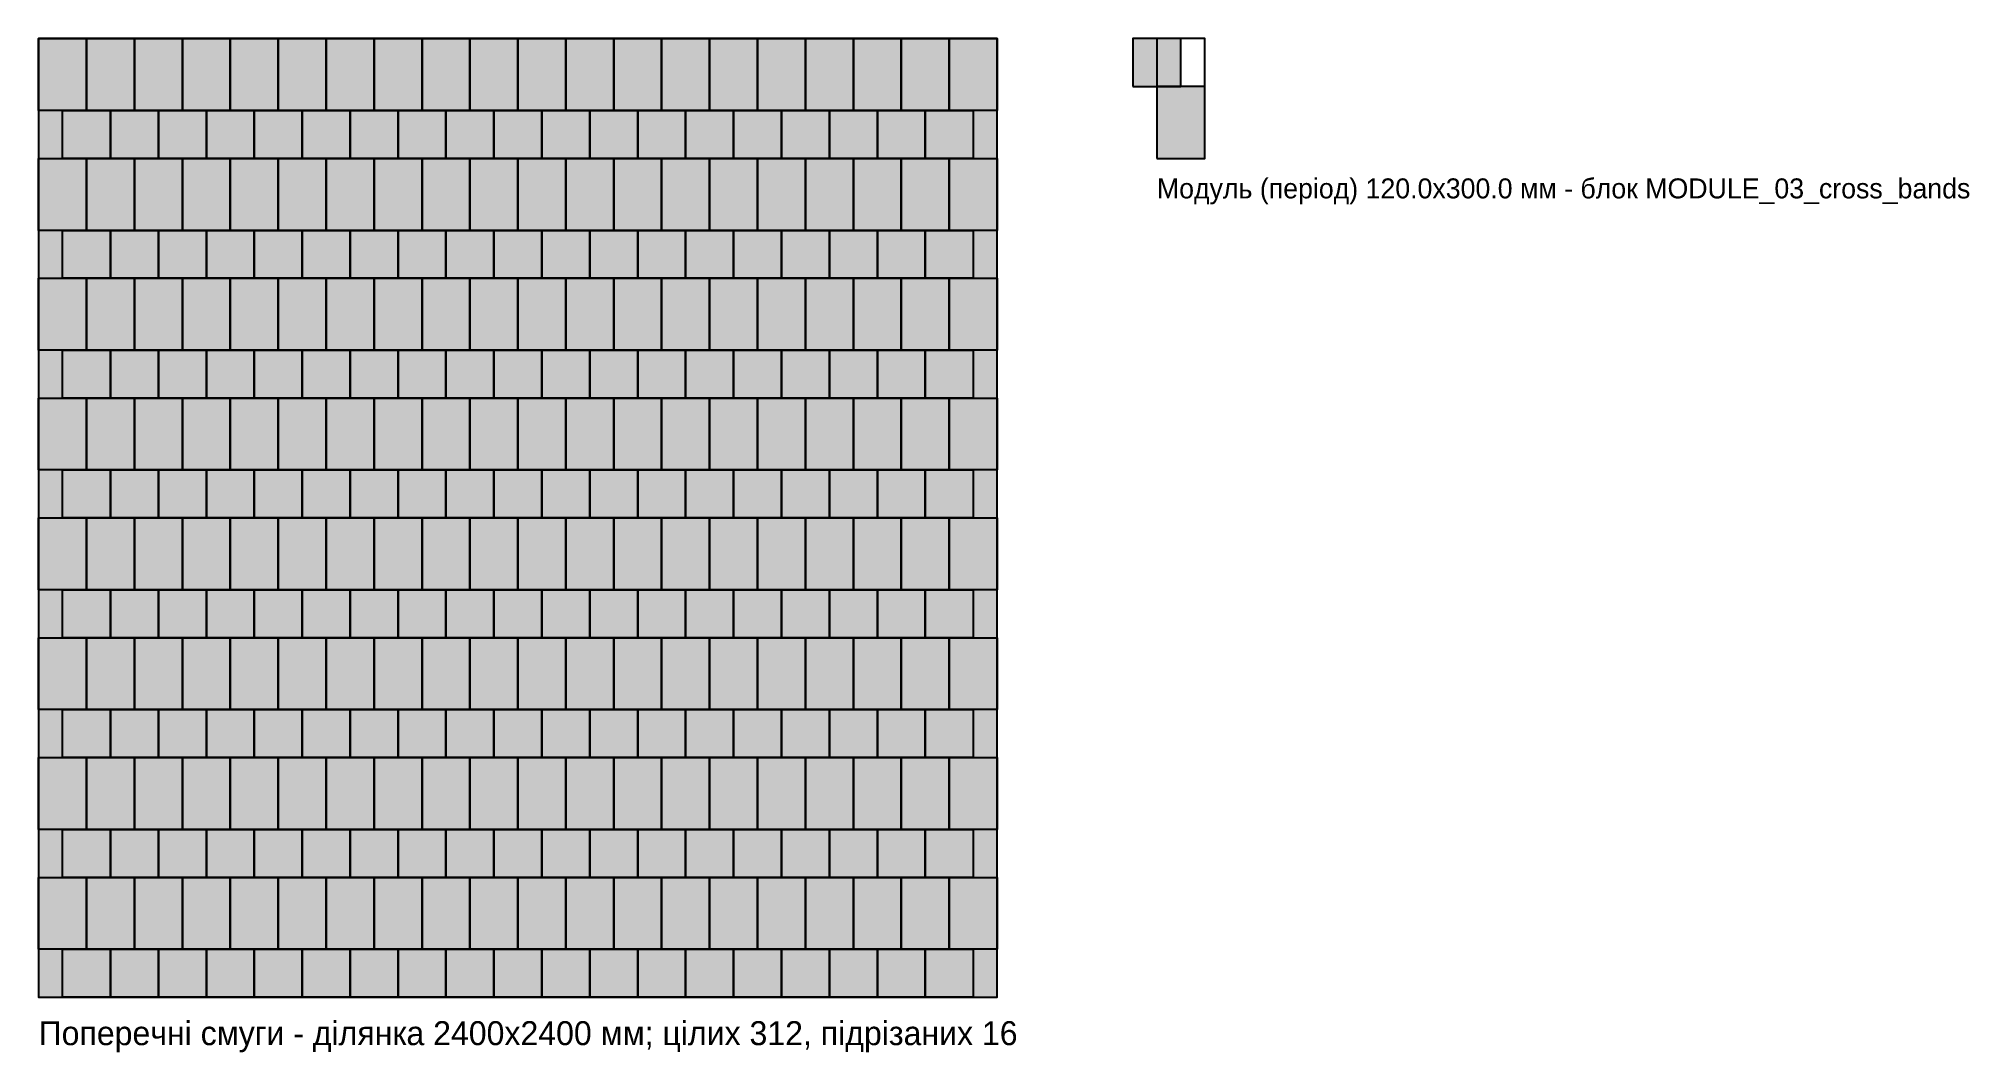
# Model space of a CAD drawing. Header units: millimetres. Extents: x 0 to 4834, y -138 to 2400.
import ezdxf

# ---------------------------------------------------------------- set-up
doc = ezdxf.new("R2010")
doc.units = ezdxf.units.MM
for name, color, linetype in [('BOUNDARY', 7, 'Continuous'), ('BRUK_120x120', 252, 'Continuous'), ('BRUK_120x120_FILL', 252, 'Continuous'), ('BRUK_180x120', 250, 'Continuous'), ('BRUK_180x120_FILL', 250, 'Continuous'), ('BRUK_CUT', 1, 'Continuous'), ('MODULE', 3, 'Continuous'), ('TEXT', 7, 'Continuous')]:
    doc.layers.add(name, color=color, linetype=linetype)

# ---------------------------------------------------------------- blocks, each defined once
blk = doc.blocks.new('MODULE_03_cross_bands')
at = {"layer": 'BRUK_120x120_FILL', "true_color": 0x9b9ea2}
blk.add_hatch(color=7, dxfattribs=at).paths.add_polyline_path([(-60, 180), (60, 180), (60, 300), (-60, 300)])
at = {"layer": 'BRUK_180x120_FILL', "true_color": 0x6c6f73}
blk.add_hatch(color=7, dxfattribs=at).paths.add_polyline_path([(0, 0), (120, 0), (120, 180), (0, 180)])
at = {"layer": 'BRUK_120x120'}
blk.add_lwpolyline([(-60, 180), (60, 180), (60, 300), (-60, 300)], close=True, dxfattribs=at)
at = {"layer": 'BRUK_180x120'}
blk.add_lwpolyline([(0, 0), (120, 0), (120, 180), (0, 180)], close=True, dxfattribs=at)
at = {"layer": 'MODULE'}
blk.add_lwpolyline([(0, 0), (120, 0), (120, 300), (0, 300)], close=True, dxfattribs=at)

msp = doc.modelspace()

# ---------------------------------------------------------------- hatches: boundary and pattern name
at = {"layer": 'BRUK_120x120_FILL', "true_color": 0x9b9ea2}
for points in [[(60, 2100), (60, 2220), (0, 2220), (0, 2100)], [(60, 2220), (180, 2220), (180, 2100), (60, 2100)], [(180, 2220), (300, 2220), (300, 2100), (180, 2100)], [(300, 2220), (420, 2220), (420, 2100), (300, 2100)], [(420, 2220), (540, 2220), (540, 2100), (420, 2100)], [(540, 2220), (660, 2220), (660, 2100), (540, 2100)], [(660, 2220), (780, 2220), (780, 2100), (660, 2100)], [(780, 2220), (900, 2220), (900, 2100), (780, 2100)], [(900, 2220), (1020, 2220), (1020, 2100), (900, 2100)], [(1020, 2220), (1140, 2220), (1140, 2100), (1020, 2100)], [(1140, 2220), (1260, 2220), (1260, 2100), (1140, 2100)], [(1260, 2220), (1380, 2220), (1380, 2100), (1260, 2100)], [(1380, 2220), (1500, 2220), (1500, 2100), (1380, 2100)], [(1500, 2220), (1620, 2220), (1620, 2100), (1500, 2100)], [(1620, 2220), (1740, 2220), (1740, 2100), (1620, 2100)], [(1740, 2220), (1860, 2220), (1860, 2100), (1740, 2100)], [(1860, 2220), (1980, 2220), (1980, 2100), (1860, 2100)], [(1980, 2220), (2100, 2220), (2100, 2100), (1980, 2100)], [(2100, 2220), (2220, 2220), (2220, 2100), (2100, 2100)], [(2220, 2220), (2340, 2220), (2340, 2100), (2220, 2100)], [(2340, 2220), (2340, 2100), (2400, 2100), (2400, 2220)], [(60, 1800), (60, 1920), (0, 1920), (0, 1800)], [(60, 1920), (180, 1920), (180, 1800), (60, 1800)], [(180, 1920), (300, 1920), (300, 1800), (180, 1800)], [(300, 1920), (420, 1920), (420, 1800), (300, 1800)], [(420, 1920), (540, 1920), (540, 1800), (420, 1800)], [(540, 1920), (660, 1920), (660, 1800), (540, 1800)], [(660, 1920), (780, 1920), (780, 1800), (660, 1800)], [(780, 1920), (900, 1920), (900, 1800), (780, 1800)], [(900, 1920), (1020, 1920), (1020, 1800), (900, 1800)], [(1020, 1920), (1140, 1920), (1140, 1800), (1020, 1800)], [(1140, 1920), (1260, 1920), (1260, 1800), (1140, 1800)], [(1260, 1920), (1380, 1920), (1380, 1800), (1260, 1800)], [(1380, 1920), (1500, 1920), (1500, 1800), (1380, 1800)], [(1500, 1920), (1620, 1920), (1620, 1800), (1500, 1800)], [(1620, 1920), (1740, 1920), (1740, 1800), (1620, 1800)], [(1740, 1920), (1860, 1920), (1860, 1800), (1740, 1800)], [(1860, 1920), (1980, 1920), (1980, 1800), (1860, 1800)], [(1980, 1920), (2100, 1920), (2100, 1800), (1980, 1800)], [(2100, 1920), (2220, 1920), (2220, 1800), (2100, 1800)], [(2220, 1920), (2340, 1920), (2340, 1800), (2220, 1800)], [(2340, 1920), (2340, 1800), (2400, 1800), (2400, 1920)], [(60, 1500), (60, 1620), (0, 1620), (0, 1500)], [(60, 1620), (180, 1620), (180, 1500), (60, 1500)], [(180, 1620), (300, 1620), (300, 1500), (180, 1500)], [(300, 1620), (420, 1620), (420, 1500), (300, 1500)], [(420, 1620), (540, 1620), (540, 1500), (420, 1500)], [(540, 1620), (660, 1620), (660, 1500), (540, 1500)], [(660, 1620), (780, 1620), (780, 1500), (660, 1500)], [(780, 1620), (900, 1620), (900, 1500), (780, 1500)], [(900, 1620), (1020, 1620), (1020, 1500), (900, 1500)], [(1020, 1620), (1140, 1620), (1140, 1500), (1020, 1500)], [(1140, 1620), (1260, 1620), (1260, 1500), (1140, 1500)], [(1260, 1620), (1380, 1620), (1380, 1500), (1260, 1500)], [(1380, 1620), (1500, 1620), (1500, 1500), (1380, 1500)], [(1500, 1620), (1620, 1620), (1620, 1500), (1500, 1500)], [(1620, 1620), (1740, 1620), (1740, 1500), (1620, 1500)], [(1740, 1620), (1860, 1620), (1860, 1500), (1740, 1500)], [(1860, 1620), (1980, 1620), (1980, 1500), (1860, 1500)], [(1980, 1620), (2100, 1620), (2100, 1500), (1980, 1500)], [(2100, 1620), (2220, 1620), (2220, 1500), (2100, 1500)], [(2220, 1620), (2340, 1620), (2340, 1500), (2220, 1500)], [(2340, 1620), (2340, 1500), (2400, 1500), (2400, 1620)], [(60, 1200), (60, 1320), (0, 1320), (0, 1200)], [(60, 1320), (180, 1320), (180, 1200), (60, 1200)], [(180, 1320), (300, 1320), (300, 1200), (180, 1200)], [(300, 1320), (420, 1320), (420, 1200), (300, 1200)], [(420, 1320), (540, 1320), (540, 1200), (420, 1200)], [(540, 1320), (660, 1320), (660, 1200), (540, 1200)], [(660, 1320), (780, 1320), (780, 1200), (660, 1200)], [(780, 1320), (900, 1320), (900, 1200), (780, 1200)], [(900, 1320), (1020, 1320), (1020, 1200), (900, 1200)], [(1020, 1320), (1140, 1320), (1140, 1200), (1020, 1200)], [(1140, 1320), (1260, 1320), (1260, 1200), (1140, 1200)], [(1260, 1320), (1380, 1320), (1380, 1200), (1260, 1200)], [(1380, 1320), (1500, 1320), (1500, 1200), (1380, 1200)], [(1500, 1320), (1620, 1320), (1620, 1200), (1500, 1200)], [(1620, 1320), (1740, 1320), (1740, 1200), (1620, 1200)], [(1740, 1320), (1860, 1320), (1860, 1200), (1740, 1200)], [(1860, 1320), (1980, 1320), (1980, 1200), (1860, 1200)], [(1980, 1320), (2100, 1320), (2100, 1200), (1980, 1200)], [(2100, 1320), (2220, 1320), (2220, 1200), (2100, 1200)], [(2220, 1320), (2340, 1320), (2340, 1200), (2220, 1200)], [(2340, 1320), (2340, 1200), (2400, 1200), (2400, 1320)], [(60, 900), (60, 1020), (0, 1020), (0, 900)], [(60, 1020), (180, 1020), (180, 900), (60, 900)], [(180, 1020), (300, 1020), (300, 900), (180, 900)], [(300, 1020), (420, 1020), (420, 900), (300, 900)], [(420, 1020), (540, 1020), (540, 900), (420, 900)], [(540, 1020), (660, 1020), (660, 900), (540, 900)], [(660, 1020), (780, 1020), (780, 900), (660, 900)], [(780, 1020), (900, 1020), (900, 900), (780, 900)], [(900, 1020), (1020, 1020), (1020, 900), (900, 900)], [(1020, 1020), (1140, 1020), (1140, 900), (1020, 900)], [(1140, 1020), (1260, 1020), (1260, 900), (1140, 900)], [(1260, 1020), (1380, 1020), (1380, 900), (1260, 900)], [(1380, 1020), (1500, 1020), (1500, 900), (1380, 900)], [(1500, 1020), (1620, 1020), (1620, 900), (1500, 900)], [(1620, 1020), (1740, 1020), (1740, 900), (1620, 900)], [(1740, 1020), (1860, 1020), (1860, 900), (1740, 900)], [(1860, 1020), (1980, 1020), (1980, 900), (1860, 900)], [(1980, 1020), (2100, 1020), (2100, 900), (1980, 900)], [(2100, 1020), (2220, 1020), (2220, 900), (2100, 900)], [(2220, 1020), (2340, 1020), (2340, 900), (2220, 900)], [(2340, 1020), (2340, 900), (2400, 900), (2400, 1020)], [(60, 600), (60, 720), (0, 720), (0, 600)], [(60, 720), (180, 720), (180, 600), (60, 600)], [(180, 720), (300, 720), (300, 600), (180, 600)], [(300, 720), (420, 720), (420, 600), (300, 600)], [(420, 720), (540, 720), (540, 600), (420, 600)], [(540, 720), (660, 720), (660, 600), (540, 600)], [(660, 720), (780, 720), (780, 600), (660, 600)], [(780, 720), (900, 720), (900, 600), (780, 600)], [(900, 720), (1020, 720), (1020, 600), (900, 600)], [(1020, 720), (1140, 720), (1140, 600), (1020, 600)], [(1140, 720), (1260, 720), (1260, 600), (1140, 600)], [(1260, 720), (1380, 720), (1380, 600), (1260, 600)], [(1380, 720), (1500, 720), (1500, 600), (1380, 600)], [(1500, 720), (1620, 720), (1620, 600), (1500, 600)], [(1620, 720), (1740, 720), (1740, 600), (1620, 600)], [(1740, 720), (1860, 720), (1860, 600), (1740, 600)], [(1860, 720), (1980, 720), (1980, 600), (1860, 600)], [(1980, 720), (2100, 720), (2100, 600), (1980, 600)], [(2100, 720), (2220, 720), (2220, 600), (2100, 600)], [(2220, 720), (2340, 720), (2340, 600), (2220, 600)], [(2340, 720), (2340, 600), (2400, 600), (2400, 720)], [(60, 300), (60, 420), (0, 420), (0, 300)], [(60, 420), (180, 420), (180, 300), (60, 300)], [(180, 420), (300, 420), (300, 300), (180, 300)], [(300, 420), (420, 420), (420, 300), (300, 300)], [(420, 420), (540, 420), (540, 300), (420, 300)], [(540, 420), (660, 420), (660, 300), (540, 300)], [(660, 420), (780, 420), (780, 300), (660, 300)], [(780, 420), (900, 420), (900, 300), (780, 300)], [(900, 420), (1020, 420), (1020, 300), (900, 300)], [(1020, 420), (1140, 420), (1140, 300), (1020, 300)], [(1140, 420), (1260, 420), (1260, 300), (1140, 300)], [(1260, 420), (1380, 420), (1380, 300), (1260, 300)], [(1380, 420), (1500, 420), (1500, 300), (1380, 300)], [(1500, 420), (1620, 420), (1620, 300), (1500, 300)], [(1620, 420), (1740, 420), (1740, 300), (1620, 300)], [(1740, 420), (1860, 420), (1860, 300), (1740, 300)], [(1860, 420), (1980, 420), (1980, 300), (1860, 300)], [(1980, 420), (2100, 420), (2100, 300), (1980, 300)], [(2100, 420), (2220, 420), (2220, 300), (2100, 300)], [(2220, 420), (2340, 420), (2340, 300), (2220, 300)], [(2340, 420), (2340, 300), (2400, 300), (2400, 420)], [(60, 120), (0, 120), (0, 0), (60, 0)], [(60, 120), (180, 120), (180, 0), (60, 0)], [(180, 120), (300, 120), (300, 0), (180, 0)], [(300, 120), (420, 120), (420, 0), (300, 0)], [(420, 120), (540, 120), (540, 0), (420, 0)], [(540, 120), (660, 120), (660, 0), (540, 0)], [(660, 120), (780, 120), (780, 0), (660, 0)], [(780, 120), (900, 120), (900, 0), (780, 0)], [(900, 120), (1020, 120), (1020, 0), (900, 0)], [(1020, 120), (1140, 120), (1140, 0), (1020, 0)], [(1140, 120), (1260, 120), (1260, 0), (1140, 0)], [(1260, 120), (1380, 120), (1380, 0), (1260, 0)], [(1380, 120), (1500, 120), (1500, 0), (1380, 0)], [(1500, 120), (1620, 120), (1620, 0), (1500, 0)], [(1620, 120), (1740, 120), (1740, 0), (1620, 0)], [(1740, 120), (1860, 120), (1860, 0), (1740, 0)], [(1860, 120), (1980, 120), (1980, 0), (1860, 0)], [(1980, 120), (2100, 120), (2100, 0), (1980, 0)], [(2100, 120), (2220, 120), (2220, 0), (2100, 0)], [(2220, 120), (2340, 120), (2340, 0), (2220, 0)], [(2340, 120), (2340, 0), (2400, 0), (2400, 120)]]:
    msp.add_hatch(color=7, dxfattribs=at).paths.add_polyline_path(points)
at = {"layer": 'BRUK_180x120_FILL', "true_color": 0x6c6f73}
for points in [[(0, 2400), (120, 2400), (120, 2220), (0, 2220)], [(120, 2400), (240, 2400), (240, 2220), (120, 2220)], [(240, 2400), (360, 2400), (360, 2220), (240, 2220)], [(360, 2400), (480, 2400), (480, 2220), (360, 2220)], [(480, 2400), (600, 2400), (600, 2220), (480, 2220)], [(600, 2400), (720, 2400), (720, 2220), (600, 2220)], [(720, 2400), (840, 2400), (840, 2220), (720, 2220)], [(840, 2400), (960, 2400), (960, 2220), (840, 2220)], [(960, 2400), (1080, 2400), (1080, 2220), (960, 2220)], [(1080, 2400), (1200, 2400), (1200, 2220), (1080, 2220)], [(1200, 2400), (1320, 2400), (1320, 2220), (1200, 2220)], [(1320, 2400), (1440, 2400), (1440, 2220), (1320, 2220)], [(1440, 2400), (1560, 2400), (1560, 2220), (1440, 2220)], [(1560, 2400), (1680, 2400), (1680, 2220), (1560, 2220)], [(1680, 2400), (1800, 2400), (1800, 2220), (1680, 2220)], [(1800, 2400), (1920, 2400), (1920, 2220), (1800, 2220)], [(1920, 2400), (2040, 2400), (2040, 2220), (1920, 2220)], [(2040, 2400), (2160, 2400), (2160, 2220), (2040, 2220)], [(2160, 2400), (2280, 2400), (2280, 2220), (2160, 2220)], [(2280, 2400), (2400, 2400), (2400, 2220), (2280, 2220)], [(0, 2100), (120, 2100), (120, 1920), (0, 1920)], [(120, 2100), (240, 2100), (240, 1920), (120, 1920)], [(240, 2100), (360, 2100), (360, 1920), (240, 1920)], [(360, 2100), (480, 2100), (480, 1920), (360, 1920)], [(480, 2100), (600, 2100), (600, 1920), (480, 1920)], [(600, 2100), (720, 2100), (720, 1920), (600, 1920)], [(720, 2100), (840, 2100), (840, 1920), (720, 1920)], [(840, 2100), (960, 2100), (960, 1920), (840, 1920)], [(960, 2100), (1080, 2100), (1080, 1920), (960, 1920)], [(1080, 2100), (1200, 2100), (1200, 1920), (1080, 1920)], [(1200, 2100), (1320, 2100), (1320, 1920), (1200, 1920)], [(1320, 2100), (1440, 2100), (1440, 1920), (1320, 1920)], [(1440, 2100), (1560, 2100), (1560, 1920), (1440, 1920)], [(1560, 2100), (1680, 2100), (1680, 1920), (1560, 1920)], [(1680, 2100), (1800, 2100), (1800, 1920), (1680, 1920)], [(1800, 2100), (1920, 2100), (1920, 1920), (1800, 1920)], [(1920, 2100), (2040, 2100), (2040, 1920), (1920, 1920)], [(2040, 2100), (2160, 2100), (2160, 1920), (2040, 1920)], [(2160, 2100), (2280, 2100), (2280, 1920), (2160, 1920)], [(2280, 2100), (2400, 2100), (2400, 1920), (2280, 1920)], [(0, 1800), (120, 1800), (120, 1620), (0, 1620)], [(120, 1800), (240, 1800), (240, 1620), (120, 1620)], [(240, 1800), (360, 1800), (360, 1620), (240, 1620)], [(360, 1800), (480, 1800), (480, 1620), (360, 1620)], [(480, 1800), (600, 1800), (600, 1620), (480, 1620)], [(600, 1800), (720, 1800), (720, 1620), (600, 1620)], [(720, 1800), (840, 1800), (840, 1620), (720, 1620)], [(840, 1800), (960, 1800), (960, 1620), (840, 1620)], [(960, 1800), (1080, 1800), (1080, 1620), (960, 1620)], [(1080, 1800), (1200, 1800), (1200, 1620), (1080, 1620)], [(1200, 1800), (1320, 1800), (1320, 1620), (1200, 1620)], [(1320, 1800), (1440, 1800), (1440, 1620), (1320, 1620)], [(1440, 1800), (1560, 1800), (1560, 1620), (1440, 1620)], [(1560, 1800), (1680, 1800), (1680, 1620), (1560, 1620)], [(1680, 1800), (1800, 1800), (1800, 1620), (1680, 1620)], [(1800, 1800), (1920, 1800), (1920, 1620), (1800, 1620)], [(1920, 1800), (2040, 1800), (2040, 1620), (1920, 1620)], [(2040, 1800), (2160, 1800), (2160, 1620), (2040, 1620)], [(2160, 1800), (2280, 1800), (2280, 1620), (2160, 1620)], [(2280, 1800), (2400, 1800), (2400, 1620), (2280, 1620)], [(0, 1500), (120, 1500), (120, 1320), (0, 1320)], [(120, 1500), (240, 1500), (240, 1320), (120, 1320)], [(240, 1500), (360, 1500), (360, 1320), (240, 1320)], [(360, 1500), (480, 1500), (480, 1320), (360, 1320)], [(480, 1500), (600, 1500), (600, 1320), (480, 1320)], [(600, 1500), (720, 1500), (720, 1320), (600, 1320)], [(720, 1500), (840, 1500), (840, 1320), (720, 1320)], [(840, 1500), (960, 1500), (960, 1320), (840, 1320)], [(960, 1500), (1080, 1500), (1080, 1320), (960, 1320)], [(1080, 1500), (1200, 1500), (1200, 1320), (1080, 1320)], [(1200, 1500), (1320, 1500), (1320, 1320), (1200, 1320)], [(1320, 1500), (1440, 1500), (1440, 1320), (1320, 1320)], [(1440, 1500), (1560, 1500), (1560, 1320), (1440, 1320)], [(1560, 1500), (1680, 1500), (1680, 1320), (1560, 1320)], [(1680, 1500), (1800, 1500), (1800, 1320), (1680, 1320)], [(1800, 1500), (1920, 1500), (1920, 1320), (1800, 1320)], [(1920, 1500), (2040, 1500), (2040, 1320), (1920, 1320)], [(2040, 1500), (2160, 1500), (2160, 1320), (2040, 1320)], [(2160, 1500), (2280, 1500), (2280, 1320), (2160, 1320)], [(2280, 1500), (2400, 1500), (2400, 1320), (2280, 1320)], [(0, 1200), (120, 1200), (120, 1020), (0, 1020)], [(120, 1200), (240, 1200), (240, 1020), (120, 1020)], [(240, 1200), (360, 1200), (360, 1020), (240, 1020)], [(360, 1200), (480, 1200), (480, 1020), (360, 1020)], [(480, 1200), (600, 1200), (600, 1020), (480, 1020)], [(600, 1200), (720, 1200), (720, 1020), (600, 1020)], [(720, 1200), (840, 1200), (840, 1020), (720, 1020)], [(840, 1200), (960, 1200), (960, 1020), (840, 1020)], [(960, 1200), (1080, 1200), (1080, 1020), (960, 1020)], [(1080, 1200), (1200, 1200), (1200, 1020), (1080, 1020)], [(1200, 1200), (1320, 1200), (1320, 1020), (1200, 1020)], [(1320, 1200), (1440, 1200), (1440, 1020), (1320, 1020)], [(1440, 1200), (1560, 1200), (1560, 1020), (1440, 1020)], [(1560, 1200), (1680, 1200), (1680, 1020), (1560, 1020)], [(1680, 1200), (1800, 1200), (1800, 1020), (1680, 1020)], [(1800, 1200), (1920, 1200), (1920, 1020), (1800, 1020)], [(1920, 1200), (2040, 1200), (2040, 1020), (1920, 1020)], [(2040, 1200), (2160, 1200), (2160, 1020), (2040, 1020)], [(2160, 1200), (2280, 1200), (2280, 1020), (2160, 1020)], [(2280, 1200), (2400, 1200), (2400, 1020), (2280, 1020)], [(0, 900), (120, 900), (120, 720), (0, 720)], [(120, 900), (240, 900), (240, 720), (120, 720)], [(240, 900), (360, 900), (360, 720), (240, 720)], [(360, 900), (480, 900), (480, 720), (360, 720)], [(480, 900), (600, 900), (600, 720), (480, 720)], [(600, 900), (720, 900), (720, 720), (600, 720)], [(720, 900), (840, 900), (840, 720), (720, 720)], [(840, 900), (960, 900), (960, 720), (840, 720)], [(960, 900), (1080, 900), (1080, 720), (960, 720)], [(1080, 900), (1200, 900), (1200, 720), (1080, 720)], [(1200, 900), (1320, 900), (1320, 720), (1200, 720)], [(1320, 900), (1440, 900), (1440, 720), (1320, 720)], [(1440, 900), (1560, 900), (1560, 720), (1440, 720)], [(1560, 900), (1680, 900), (1680, 720), (1560, 720)], [(1680, 900), (1800, 900), (1800, 720), (1680, 720)], [(1800, 900), (1920, 900), (1920, 720), (1800, 720)], [(1920, 900), (2040, 900), (2040, 720), (1920, 720)], [(2040, 900), (2160, 900), (2160, 720), (2040, 720)], [(2160, 900), (2280, 900), (2280, 720), (2160, 720)], [(2280, 900), (2400, 900), (2400, 720), (2280, 720)], [(0, 600), (120, 600), (120, 420), (0, 420)], [(120, 600), (240, 600), (240, 420), (120, 420)], [(240, 600), (360, 600), (360, 420), (240, 420)], [(360, 600), (480, 600), (480, 420), (360, 420)], [(480, 600), (600, 600), (600, 420), (480, 420)], [(600, 600), (720, 600), (720, 420), (600, 420)], [(720, 600), (840, 600), (840, 420), (720, 420)], [(840, 600), (960, 600), (960, 420), (840, 420)], [(960, 600), (1080, 600), (1080, 420), (960, 420)], [(1080, 600), (1200, 600), (1200, 420), (1080, 420)], [(1200, 600), (1320, 600), (1320, 420), (1200, 420)], [(1320, 600), (1440, 600), (1440, 420), (1320, 420)], [(1440, 600), (1560, 600), (1560, 420), (1440, 420)], [(1560, 600), (1680, 600), (1680, 420), (1560, 420)], [(1680, 600), (1800, 600), (1800, 420), (1680, 420)], [(1800, 600), (1920, 600), (1920, 420), (1800, 420)], [(1920, 600), (2040, 600), (2040, 420), (1920, 420)], [(2040, 600), (2160, 600), (2160, 420), (2040, 420)], [(2160, 600), (2280, 600), (2280, 420), (2160, 420)], [(2280, 600), (2400, 600), (2400, 420), (2280, 420)], [(0, 300), (120, 300), (120, 120), (0, 120)], [(120, 300), (240, 300), (240, 120), (120, 120)], [(240, 300), (360, 300), (360, 120), (240, 120)], [(360, 300), (480, 300), (480, 120), (360, 120)], [(480, 300), (600, 300), (600, 120), (480, 120)], [(600, 300), (720, 300), (720, 120), (600, 120)], [(720, 300), (840, 300), (840, 120), (720, 120)], [(840, 300), (960, 300), (960, 120), (840, 120)], [(960, 300), (1080, 300), (1080, 120), (960, 120)], [(1080, 300), (1200, 300), (1200, 120), (1080, 120)], [(1200, 300), (1320, 300), (1320, 120), (1200, 120)], [(1320, 300), (1440, 300), (1440, 120), (1320, 120)], [(1440, 300), (1560, 300), (1560, 120), (1440, 120)], [(1560, 300), (1680, 300), (1680, 120), (1560, 120)], [(1680, 300), (1800, 300), (1800, 120), (1680, 120)], [(1800, 300), (1920, 300), (1920, 120), (1800, 120)], [(1920, 300), (2040, 300), (2040, 120), (1920, 120)], [(2040, 300), (2160, 300), (2160, 120), (2040, 120)], [(2160, 300), (2280, 300), (2280, 120), (2160, 120)], [(2280, 300), (2400, 300), (2400, 120), (2280, 120)]]:
    msp.add_hatch(color=7, dxfattribs=at).paths.add_polyline_path(points)

# ---------------------------------------------------------------- linework, layer by layer
at = {"layer": 'BOUNDARY'}
msp.add_lwpolyline([(0, 0), (2400, 0), (2400, 2400), (0, 2400)], close=True, dxfattribs=at)
at = {"layer": 'BRUK_120x120'}
for points in [[(60, 2220), (180, 2220), (180, 2100), (60, 2100)], [(180, 2220), (300, 2220), (300, 2100), (180, 2100)], [(300, 2220), (420, 2220), (420, 2100), (300, 2100)], [(420, 2220), (540, 2220), (540, 2100), (420, 2100)], [(540, 2220), (660, 2220), (660, 2100), (540, 2100)], [(660, 2220), (780, 2220), (780, 2100), (660, 2100)], [(780, 2220), (900, 2220), (900, 2100), (780, 2100)], [(900, 2220), (1020, 2220), (1020, 2100), (900, 2100)], [(1020, 2220), (1140, 2220), (1140, 2100), (1020, 2100)], [(1140, 2220), (1260, 2220), (1260, 2100), (1140, 2100)], [(1260, 2220), (1380, 2220), (1380, 2100), (1260, 2100)], [(1380, 2220), (1500, 2220), (1500, 2100), (1380, 2100)], [(1500, 2220), (1620, 2220), (1620, 2100), (1500, 2100)], [(1620, 2220), (1740, 2220), (1740, 2100), (1620, 2100)], [(1740, 2220), (1860, 2220), (1860, 2100), (1740, 2100)], [(1860, 2220), (1980, 2220), (1980, 2100), (1860, 2100)], [(1980, 2220), (2100, 2220), (2100, 2100), (1980, 2100)], [(2100, 2220), (2220, 2220), (2220, 2100), (2100, 2100)], [(2220, 2220), (2340, 2220), (2340, 2100), (2220, 2100)], [(60, 1920), (180, 1920), (180, 1800), (60, 1800)], [(180, 1920), (300, 1920), (300, 1800), (180, 1800)], [(300, 1920), (420, 1920), (420, 1800), (300, 1800)], [(420, 1920), (540, 1920), (540, 1800), (420, 1800)], [(540, 1920), (660, 1920), (660, 1800), (540, 1800)], [(660, 1920), (780, 1920), (780, 1800), (660, 1800)], [(780, 1920), (900, 1920), (900, 1800), (780, 1800)], [(900, 1920), (1020, 1920), (1020, 1800), (900, 1800)], [(1020, 1920), (1140, 1920), (1140, 1800), (1020, 1800)], [(1140, 1920), (1260, 1920), (1260, 1800), (1140, 1800)], [(1260, 1920), (1380, 1920), (1380, 1800), (1260, 1800)], [(1380, 1920), (1500, 1920), (1500, 1800), (1380, 1800)], [(1500, 1920), (1620, 1920), (1620, 1800), (1500, 1800)], [(1620, 1920), (1740, 1920), (1740, 1800), (1620, 1800)], [(1740, 1920), (1860, 1920), (1860, 1800), (1740, 1800)], [(1860, 1920), (1980, 1920), (1980, 1800), (1860, 1800)], [(1980, 1920), (2100, 1920), (2100, 1800), (1980, 1800)], [(2100, 1920), (2220, 1920), (2220, 1800), (2100, 1800)], [(2220, 1920), (2340, 1920), (2340, 1800), (2220, 1800)], [(60, 1620), (180, 1620), (180, 1500), (60, 1500)], [(180, 1620), (300, 1620), (300, 1500), (180, 1500)], [(300, 1620), (420, 1620), (420, 1500), (300, 1500)], [(420, 1620), (540, 1620), (540, 1500), (420, 1500)], [(540, 1620), (660, 1620), (660, 1500), (540, 1500)], [(660, 1620), (780, 1620), (780, 1500), (660, 1500)], [(780, 1620), (900, 1620), (900, 1500), (780, 1500)], [(900, 1620), (1020, 1620), (1020, 1500), (900, 1500)], [(1020, 1620), (1140, 1620), (1140, 1500), (1020, 1500)], [(1140, 1620), (1260, 1620), (1260, 1500), (1140, 1500)], [(1260, 1620), (1380, 1620), (1380, 1500), (1260, 1500)], [(1380, 1620), (1500, 1620), (1500, 1500), (1380, 1500)], [(1500, 1620), (1620, 1620), (1620, 1500), (1500, 1500)], [(1620, 1620), (1740, 1620), (1740, 1500), (1620, 1500)], [(1740, 1620), (1860, 1620), (1860, 1500), (1740, 1500)], [(1860, 1620), (1980, 1620), (1980, 1500), (1860, 1500)], [(1980, 1620), (2100, 1620), (2100, 1500), (1980, 1500)], [(2100, 1620), (2220, 1620), (2220, 1500), (2100, 1500)], [(2220, 1620), (2340, 1620), (2340, 1500), (2220, 1500)], [(60, 1320), (180, 1320), (180, 1200), (60, 1200)], [(180, 1320), (300, 1320), (300, 1200), (180, 1200)], [(300, 1320), (420, 1320), (420, 1200), (300, 1200)], [(420, 1320), (540, 1320), (540, 1200), (420, 1200)], [(540, 1320), (660, 1320), (660, 1200), (540, 1200)], [(660, 1320), (780, 1320), (780, 1200), (660, 1200)], [(780, 1320), (900, 1320), (900, 1200), (780, 1200)], [(900, 1320), (1020, 1320), (1020, 1200), (900, 1200)], [(1020, 1320), (1140, 1320), (1140, 1200), (1020, 1200)], [(1140, 1320), (1260, 1320), (1260, 1200), (1140, 1200)], [(1260, 1320), (1380, 1320), (1380, 1200), (1260, 1200)], [(1380, 1320), (1500, 1320), (1500, 1200), (1380, 1200)], [(1500, 1320), (1620, 1320), (1620, 1200), (1500, 1200)], [(1620, 1320), (1740, 1320), (1740, 1200), (1620, 1200)], [(1740, 1320), (1860, 1320), (1860, 1200), (1740, 1200)], [(1860, 1320), (1980, 1320), (1980, 1200), (1860, 1200)], [(1980, 1320), (2100, 1320), (2100, 1200), (1980, 1200)], [(2100, 1320), (2220, 1320), (2220, 1200), (2100, 1200)], [(2220, 1320), (2340, 1320), (2340, 1200), (2220, 1200)], [(60, 1020), (180, 1020), (180, 900), (60, 900)], [(180, 1020), (300, 1020), (300, 900), (180, 900)], [(300, 1020), (420, 1020), (420, 900), (300, 900)], [(420, 1020), (540, 1020), (540, 900), (420, 900)], [(540, 1020), (660, 1020), (660, 900), (540, 900)], [(660, 1020), (780, 1020), (780, 900), (660, 900)], [(780, 1020), (900, 1020), (900, 900), (780, 900)], [(900, 1020), (1020, 1020), (1020, 900), (900, 900)], [(1020, 1020), (1140, 1020), (1140, 900), (1020, 900)], [(1140, 1020), (1260, 1020), (1260, 900), (1140, 900)], [(1260, 1020), (1380, 1020), (1380, 900), (1260, 900)], [(1380, 1020), (1500, 1020), (1500, 900), (1380, 900)], [(1500, 1020), (1620, 1020), (1620, 900), (1500, 900)], [(1620, 1020), (1740, 1020), (1740, 900), (1620, 900)], [(1740, 1020), (1860, 1020), (1860, 900), (1740, 900)], [(1860, 1020), (1980, 1020), (1980, 900), (1860, 900)], [(1980, 1020), (2100, 1020), (2100, 900), (1980, 900)], [(2100, 1020), (2220, 1020), (2220, 900), (2100, 900)], [(2220, 1020), (2340, 1020), (2340, 900), (2220, 900)], [(60, 720), (180, 720), (180, 600), (60, 600)], [(180, 720), (300, 720), (300, 600), (180, 600)], [(300, 720), (420, 720), (420, 600), (300, 600)], [(420, 720), (540, 720), (540, 600), (420, 600)], [(540, 720), (660, 720), (660, 600), (540, 600)], [(660, 720), (780, 720), (780, 600), (660, 600)], [(780, 720), (900, 720), (900, 600), (780, 600)], [(900, 720), (1020, 720), (1020, 600), (900, 600)], [(1020, 720), (1140, 720), (1140, 600), (1020, 600)], [(1140, 720), (1260, 720), (1260, 600), (1140, 600)], [(1260, 720), (1380, 720), (1380, 600), (1260, 600)], [(1380, 720), (1500, 720), (1500, 600), (1380, 600)], [(1500, 720), (1620, 720), (1620, 600), (1500, 600)], [(1620, 720), (1740, 720), (1740, 600), (1620, 600)], [(1740, 720), (1860, 720), (1860, 600), (1740, 600)], [(1860, 720), (1980, 720), (1980, 600), (1860, 600)], [(1980, 720), (2100, 720), (2100, 600), (1980, 600)], [(2100, 720), (2220, 720), (2220, 600), (2100, 600)], [(2220, 720), (2340, 720), (2340, 600), (2220, 600)], [(60, 420), (180, 420), (180, 300), (60, 300)], [(180, 420), (300, 420), (300, 300), (180, 300)], [(300, 420), (420, 420), (420, 300), (300, 300)], [(420, 420), (540, 420), (540, 300), (420, 300)], [(540, 420), (660, 420), (660, 300), (540, 300)], [(660, 420), (780, 420), (780, 300), (660, 300)], [(780, 420), (900, 420), (900, 300), (780, 300)], [(900, 420), (1020, 420), (1020, 300), (900, 300)], [(1020, 420), (1140, 420), (1140, 300), (1020, 300)], [(1140, 420), (1260, 420), (1260, 300), (1140, 300)], [(1260, 420), (1380, 420), (1380, 300), (1260, 300)], [(1380, 420), (1500, 420), (1500, 300), (1380, 300)], [(1500, 420), (1620, 420), (1620, 300), (1500, 300)], [(1620, 420), (1740, 420), (1740, 300), (1620, 300)], [(1740, 420), (1860, 420), (1860, 300), (1740, 300)], [(1860, 420), (1980, 420), (1980, 300), (1860, 300)], [(1980, 420), (2100, 420), (2100, 300), (1980, 300)], [(2100, 420), (2220, 420), (2220, 300), (2100, 300)], [(2220, 420), (2340, 420), (2340, 300), (2220, 300)], [(60, 120), (180, 120), (180, 0), (60, 0)], [(180, 120), (300, 120), (300, 0), (180, 0)], [(300, 120), (420, 120), (420, 0), (300, 0)], [(420, 120), (540, 120), (540, 0), (420, 0)], [(540, 120), (660, 120), (660, 0), (540, 0)], [(660, 120), (780, 120), (780, 0), (660, 0)], [(780, 120), (900, 120), (900, 0), (780, 0)], [(900, 120), (1020, 120), (1020, 0), (900, 0)], [(1020, 120), (1140, 120), (1140, 0), (1020, 0)], [(1140, 120), (1260, 120), (1260, 0), (1140, 0)], [(1260, 120), (1380, 120), (1380, 0), (1260, 0)], [(1380, 120), (1500, 120), (1500, 0), (1380, 0)], [(1500, 120), (1620, 120), (1620, 0), (1500, 0)], [(1620, 120), (1740, 120), (1740, 0), (1620, 0)], [(1740, 120), (1860, 120), (1860, 0), (1740, 0)], [(1860, 120), (1980, 120), (1980, 0), (1860, 0)], [(1980, 120), (2100, 120), (2100, 0), (1980, 0)], [(2100, 120), (2220, 120), (2220, 0), (2100, 0)], [(2220, 120), (2340, 120), (2340, 0), (2220, 0)]]:
    msp.add_lwpolyline(points, close=True, dxfattribs=at)
at = {"layer": 'BRUK_180x120'}
for points in [[(0, 2400), (120, 2400), (120, 2220), (0, 2220)], [(120, 2400), (240, 2400), (240, 2220), (120, 2220)], [(240, 2400), (360, 2400), (360, 2220), (240, 2220)], [(360, 2400), (480, 2400), (480, 2220), (360, 2220)], [(480, 2400), (600, 2400), (600, 2220), (480, 2220)], [(600, 2400), (720, 2400), (720, 2220), (600, 2220)], [(720, 2400), (840, 2400), (840, 2220), (720, 2220)], [(840, 2400), (960, 2400), (960, 2220), (840, 2220)], [(960, 2400), (1080, 2400), (1080, 2220), (960, 2220)], [(1080, 2400), (1200, 2400), (1200, 2220), (1080, 2220)], [(1200, 2400), (1320, 2400), (1320, 2220), (1200, 2220)], [(1320, 2400), (1440, 2400), (1440, 2220), (1320, 2220)], [(1440, 2400), (1560, 2400), (1560, 2220), (1440, 2220)], [(1560, 2400), (1680, 2400), (1680, 2220), (1560, 2220)], [(1680, 2400), (1800, 2400), (1800, 2220), (1680, 2220)], [(1800, 2400), (1920, 2400), (1920, 2220), (1800, 2220)], [(1920, 2400), (2040, 2400), (2040, 2220), (1920, 2220)], [(2040, 2400), (2160, 2400), (2160, 2220), (2040, 2220)], [(2160, 2400), (2280, 2400), (2280, 2220), (2160, 2220)], [(2280, 2400), (2400, 2400), (2400, 2220), (2280, 2220)], [(0, 2100), (120, 2100), (120, 1920), (0, 1920)], [(120, 2100), (240, 2100), (240, 1920), (120, 1920)], [(240, 2100), (360, 2100), (360, 1920), (240, 1920)], [(360, 2100), (480, 2100), (480, 1920), (360, 1920)], [(480, 2100), (600, 2100), (600, 1920), (480, 1920)], [(600, 2100), (720, 2100), (720, 1920), (600, 1920)], [(720, 2100), (840, 2100), (840, 1920), (720, 1920)], [(840, 2100), (960, 2100), (960, 1920), (840, 1920)], [(960, 2100), (1080, 2100), (1080, 1920), (960, 1920)], [(1080, 2100), (1200, 2100), (1200, 1920), (1080, 1920)], [(1200, 2100), (1320, 2100), (1320, 1920), (1200, 1920)], [(1320, 2100), (1440, 2100), (1440, 1920), (1320, 1920)], [(1440, 2100), (1560, 2100), (1560, 1920), (1440, 1920)], [(1560, 2100), (1680, 2100), (1680, 1920), (1560, 1920)], [(1680, 2100), (1800, 2100), (1800, 1920), (1680, 1920)], [(1800, 2100), (1920, 2100), (1920, 1920), (1800, 1920)], [(1920, 2100), (2040, 2100), (2040, 1920), (1920, 1920)], [(2040, 2100), (2160, 2100), (2160, 1920), (2040, 1920)], [(2160, 2100), (2280, 2100), (2280, 1920), (2160, 1920)], [(2280, 2100), (2400, 2100), (2400, 1920), (2280, 1920)], [(0, 1800), (120, 1800), (120, 1620), (0, 1620)], [(120, 1800), (240, 1800), (240, 1620), (120, 1620)], [(240, 1800), (360, 1800), (360, 1620), (240, 1620)], [(360, 1800), (480, 1800), (480, 1620), (360, 1620)], [(480, 1800), (600, 1800), (600, 1620), (480, 1620)], [(600, 1800), (720, 1800), (720, 1620), (600, 1620)], [(720, 1800), (840, 1800), (840, 1620), (720, 1620)], [(840, 1800), (960, 1800), (960, 1620), (840, 1620)], [(960, 1800), (1080, 1800), (1080, 1620), (960, 1620)], [(1080, 1800), (1200, 1800), (1200, 1620), (1080, 1620)], [(1200, 1800), (1320, 1800), (1320, 1620), (1200, 1620)], [(1320, 1800), (1440, 1800), (1440, 1620), (1320, 1620)], [(1440, 1800), (1560, 1800), (1560, 1620), (1440, 1620)], [(1560, 1800), (1680, 1800), (1680, 1620), (1560, 1620)], [(1680, 1800), (1800, 1800), (1800, 1620), (1680, 1620)], [(1800, 1800), (1920, 1800), (1920, 1620), (1800, 1620)], [(1920, 1800), (2040, 1800), (2040, 1620), (1920, 1620)], [(2040, 1800), (2160, 1800), (2160, 1620), (2040, 1620)], [(2160, 1800), (2280, 1800), (2280, 1620), (2160, 1620)], [(2280, 1800), (2400, 1800), (2400, 1620), (2280, 1620)], [(0, 1500), (120, 1500), (120, 1320), (0, 1320)], [(120, 1500), (240, 1500), (240, 1320), (120, 1320)], [(240, 1500), (360, 1500), (360, 1320), (240, 1320)], [(360, 1500), (480, 1500), (480, 1320), (360, 1320)], [(480, 1500), (600, 1500), (600, 1320), (480, 1320)], [(600, 1500), (720, 1500), (720, 1320), (600, 1320)], [(720, 1500), (840, 1500), (840, 1320), (720, 1320)], [(840, 1500), (960, 1500), (960, 1320), (840, 1320)], [(960, 1500), (1080, 1500), (1080, 1320), (960, 1320)], [(1080, 1500), (1200, 1500), (1200, 1320), (1080, 1320)], [(1200, 1500), (1320, 1500), (1320, 1320), (1200, 1320)], [(1320, 1500), (1440, 1500), (1440, 1320), (1320, 1320)], [(1440, 1500), (1560, 1500), (1560, 1320), (1440, 1320)], [(1560, 1500), (1680, 1500), (1680, 1320), (1560, 1320)], [(1680, 1500), (1800, 1500), (1800, 1320), (1680, 1320)], [(1800, 1500), (1920, 1500), (1920, 1320), (1800, 1320)], [(1920, 1500), (2040, 1500), (2040, 1320), (1920, 1320)], [(2040, 1500), (2160, 1500), (2160, 1320), (2040, 1320)], [(2160, 1500), (2280, 1500), (2280, 1320), (2160, 1320)], [(2280, 1500), (2400, 1500), (2400, 1320), (2280, 1320)], [(0, 1200), (120, 1200), (120, 1020), (0, 1020)], [(120, 1200), (240, 1200), (240, 1020), (120, 1020)], [(240, 1200), (360, 1200), (360, 1020), (240, 1020)], [(360, 1200), (480, 1200), (480, 1020), (360, 1020)], [(480, 1200), (600, 1200), (600, 1020), (480, 1020)], [(600, 1200), (720, 1200), (720, 1020), (600, 1020)], [(720, 1200), (840, 1200), (840, 1020), (720, 1020)], [(840, 1200), (960, 1200), (960, 1020), (840, 1020)], [(960, 1200), (1080, 1200), (1080, 1020), (960, 1020)], [(1080, 1200), (1200, 1200), (1200, 1020), (1080, 1020)], [(1200, 1200), (1320, 1200), (1320, 1020), (1200, 1020)], [(1320, 1200), (1440, 1200), (1440, 1020), (1320, 1020)], [(1440, 1200), (1560, 1200), (1560, 1020), (1440, 1020)], [(1560, 1200), (1680, 1200), (1680, 1020), (1560, 1020)], [(1680, 1200), (1800, 1200), (1800, 1020), (1680, 1020)], [(1800, 1200), (1920, 1200), (1920, 1020), (1800, 1020)], [(1920, 1200), (2040, 1200), (2040, 1020), (1920, 1020)], [(2040, 1200), (2160, 1200), (2160, 1020), (2040, 1020)], [(2160, 1200), (2280, 1200), (2280, 1020), (2160, 1020)], [(2280, 1200), (2400, 1200), (2400, 1020), (2280, 1020)], [(0, 900), (120, 900), (120, 720), (0, 720)], [(120, 900), (240, 900), (240, 720), (120, 720)], [(240, 900), (360, 900), (360, 720), (240, 720)], [(360, 900), (480, 900), (480, 720), (360, 720)], [(480, 900), (600, 900), (600, 720), (480, 720)], [(600, 900), (720, 900), (720, 720), (600, 720)], [(720, 900), (840, 900), (840, 720), (720, 720)], [(840, 900), (960, 900), (960, 720), (840, 720)], [(960, 900), (1080, 900), (1080, 720), (960, 720)], [(1080, 900), (1200, 900), (1200, 720), (1080, 720)], [(1200, 900), (1320, 900), (1320, 720), (1200, 720)], [(1320, 900), (1440, 900), (1440, 720), (1320, 720)], [(1440, 900), (1560, 900), (1560, 720), (1440, 720)], [(1560, 900), (1680, 900), (1680, 720), (1560, 720)], [(1680, 900), (1800, 900), (1800, 720), (1680, 720)], [(1800, 900), (1920, 900), (1920, 720), (1800, 720)], [(1920, 900), (2040, 900), (2040, 720), (1920, 720)], [(2040, 900), (2160, 900), (2160, 720), (2040, 720)], [(2160, 900), (2280, 900), (2280, 720), (2160, 720)], [(2280, 900), (2400, 900), (2400, 720), (2280, 720)], [(0, 600), (120, 600), (120, 420), (0, 420)], [(120, 600), (240, 600), (240, 420), (120, 420)], [(240, 600), (360, 600), (360, 420), (240, 420)], [(360, 600), (480, 600), (480, 420), (360, 420)], [(480, 600), (600, 600), (600, 420), (480, 420)], [(600, 600), (720, 600), (720, 420), (600, 420)], [(720, 600), (840, 600), (840, 420), (720, 420)], [(840, 600), (960, 600), (960, 420), (840, 420)], [(960, 600), (1080, 600), (1080, 420), (960, 420)], [(1080, 600), (1200, 600), (1200, 420), (1080, 420)], [(1200, 600), (1320, 600), (1320, 420), (1200, 420)], [(1320, 600), (1440, 600), (1440, 420), (1320, 420)], [(1440, 600), (1560, 600), (1560, 420), (1440, 420)], [(1560, 600), (1680, 600), (1680, 420), (1560, 420)], [(1680, 600), (1800, 600), (1800, 420), (1680, 420)], [(1800, 600), (1920, 600), (1920, 420), (1800, 420)], [(1920, 600), (2040, 600), (2040, 420), (1920, 420)], [(2040, 600), (2160, 600), (2160, 420), (2040, 420)], [(2160, 600), (2280, 600), (2280, 420), (2160, 420)], [(2280, 600), (2400, 600), (2400, 420), (2280, 420)], [(0, 300), (120, 300), (120, 120), (0, 120)], [(120, 300), (240, 300), (240, 120), (120, 120)], [(240, 300), (360, 300), (360, 120), (240, 120)], [(360, 300), (480, 300), (480, 120), (360, 120)], [(480, 300), (600, 300), (600, 120), (480, 120)], [(600, 300), (720, 300), (720, 120), (600, 120)], [(720, 300), (840, 300), (840, 120), (720, 120)], [(840, 300), (960, 300), (960, 120), (840, 120)], [(960, 300), (1080, 300), (1080, 120), (960, 120)], [(1080, 300), (1200, 300), (1200, 120), (1080, 120)], [(1200, 300), (1320, 300), (1320, 120), (1200, 120)], [(1320, 300), (1440, 300), (1440, 120), (1320, 120)], [(1440, 300), (1560, 300), (1560, 120), (1440, 120)], [(1560, 300), (1680, 300), (1680, 120), (1560, 120)], [(1680, 300), (1800, 300), (1800, 120), (1680, 120)], [(1800, 300), (1920, 300), (1920, 120), (1800, 120)], [(1920, 300), (2040, 300), (2040, 120), (1920, 120)], [(2040, 300), (2160, 300), (2160, 120), (2040, 120)], [(2160, 300), (2280, 300), (2280, 120), (2160, 120)], [(2280, 300), (2400, 300), (2400, 120), (2280, 120)]]:
    msp.add_lwpolyline(points, close=True, dxfattribs=at)
at = {"layer": 'BRUK_CUT'}
for points in [[(60, 2100), (60, 2220), (0, 2220), (0, 2100)], [(2340, 2220), (2340, 2100), (2400, 2100), (2400, 2220)], [(60, 1800), (60, 1920), (0, 1920), (0, 1800)], [(2340, 1920), (2340, 1800), (2400, 1800), (2400, 1920)], [(60, 1500), (60, 1620), (0, 1620), (0, 1500)], [(2340, 1620), (2340, 1500), (2400, 1500), (2400, 1620)], [(60, 1200), (60, 1320), (0, 1320), (0, 1200)], [(2340, 1320), (2340, 1200), (2400, 1200), (2400, 1320)], [(60, 900), (60, 1020), (0, 1020), (0, 900)], [(2340, 1020), (2340, 900), (2400, 900), (2400, 1020)], [(60, 600), (60, 720), (0, 720), (0, 600)], [(2340, 720), (2340, 600), (2400, 600), (2400, 720)], [(60, 300), (60, 420), (0, 420), (0, 300)], [(2340, 420), (2340, 300), (2400, 300), (2400, 420)], [(60, 120), (0, 120), (0, 0), (60, 0)], [(2340, 120), (2340, 0), (2400, 0), (2400, 120)]]:
    msp.add_lwpolyline(points, close=True, dxfattribs=at)

# ---------------------------------------------------------------- block references
msp.add_blockref('MODULE_03_cross_bands', (2800, 2100))

# ---------------------------------------------------------------- texts
at = {"layer": 'TEXT'}
for s, height, p in [('Модуль (період) 120.0x300.0 мм - блок MODULE_03_cross_bands', 50, (2800, 2000)), ('Поперечні смуги - ділянка 2400x2400 мм; цілих 312, підрізаних 16', 60, (0, -120))]:
    msp.add_text(s, height=height, dxfattribs=at).set_placement(p)

doc.saveas('drawing.dxf')
